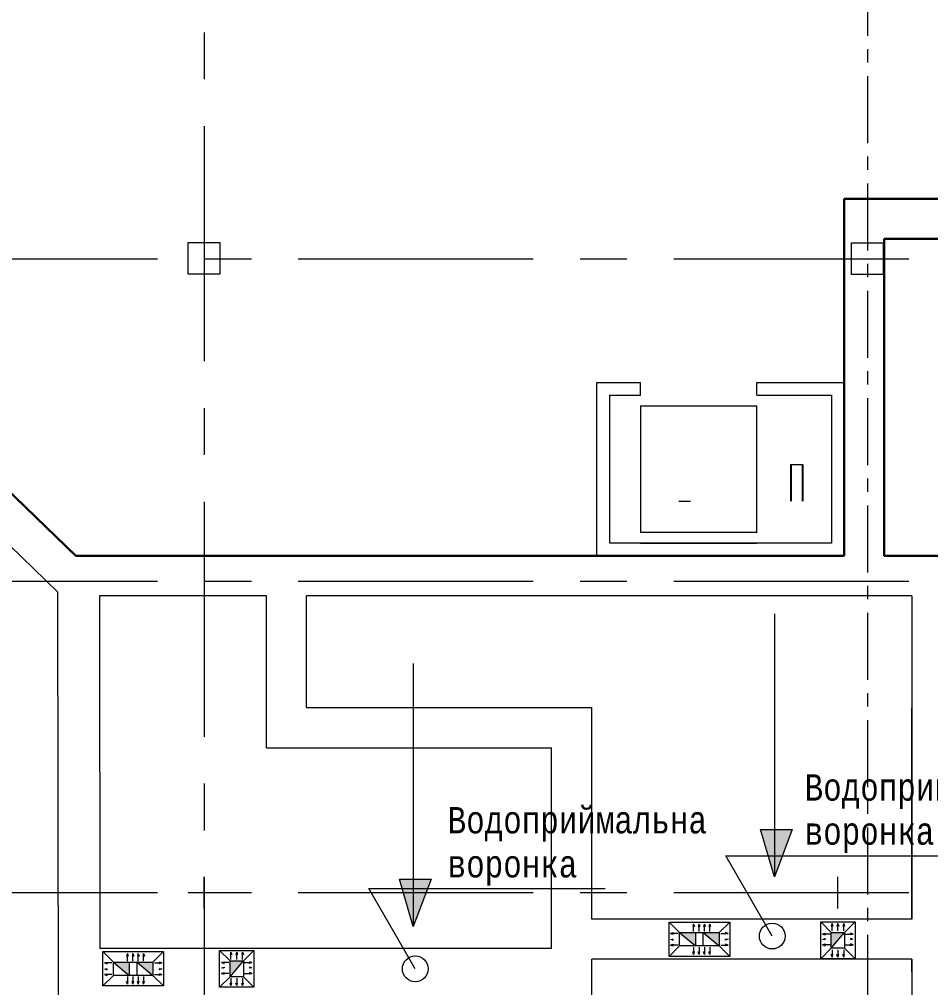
# Model space of a CAD drawing. Header units: millimetres. Extents: x -689206 to 4969298, y -1019800 to 703299.
# Drawn here: x 450532 to 459160, y -80608 to -71442 of the extents above; entities that cross this region are included whole.
import ezdxf

# ---------------------------------------------------------------- set-up
doc = ezdxf.new("R2010")
doc.units = ezdxf.units.MM
doc.linetypes.add('JIS_02_4.0', pattern=[5.5, 4, -1.5])
doc.linetypes.add('осеваяX2', pattern=[101.6, 63.5, -12.7, 12.7, -12.7])
doc.layers.add('кровля', color=211, linetype='Continuous')
doc.layers.add('четотам', color=7, linetype='Continuous')
for name, color, linetype, lineweight in [('РАЗМЕРЫ', 7, 'Continuous', 9), ('сваи', 7, 'JIS_02_4.0', 30), ('стены', 7, 'Continuous', 20)]:
    doc.layers.add(name, color=color, linetype=linetype, lineweight=lineweight)
doc.styles.add('Аннотативный', font='isocteur.ttf', dxfattribs={"width": 0.7, "height": 250})

msp = doc.modelspace()

# ---------------------------------------------------------------- hatches: boundary and pattern name
at = {"layer": 'кровля', "lineweight": 15}
h = msp.add_hatch(color=7, dxfattribs=at)
h.dxf.hatch_style = 1
h.paths.add_polyline_path([(456915.3, -80029.7), (456923.5, -80029.7), (456915.3, -80006)])
h.paths.add_polyline_path([(456907.2, -80029.7), (456915.3, -80029.7), (456915.3, -80006)])
h = msp.add_hatch(color=7, dxfattribs=at)
h.dxf.hatch_style = 1
h.paths.add_polyline_path([(456966.6, -80006), (456958.5, -80029.7), (456966.6, -80029.7)])
h.paths.add_polyline_path([(456966.6, -80006), (456966.6, -80029.7), (456974.7, -80029.7)])
h = msp.add_hatch(color=7, dxfattribs=at)
h.dxf.hatch_style = 1
h.paths.add_polyline_path([(457017.8, -80006), (457009.7, -80029.7), (457017.8, -80029.7)])
h.paths.add_polyline_path([(457017.8, -80006), (457017.8, -80029.7), (457026, -80029.7)])
h = msp.add_hatch(color=7, dxfattribs=at)
h.dxf.hatch_style = 1
h.paths.add_polyline_path([(457067.6, -80006), (457059.5, -80029.7), (457067.6, -80029.7)])
h.paths.add_polyline_path([(457067.6, -80006), (457067.6, -80029.7), (457075.8, -80029.7)])
at = {"layer": 'кровля', "lineweight": 15, "true_color": 0x000000}
h = msp.add_hatch(color=18, dxfattribs=at)
h.dxf.hatch_style = 1
h.paths.add_polyline_path([(458225.8, -80024.8), (458233.9, -80024.8), (458225.8, -80001.2)])
h.paths.add_polyline_path([(458217.6, -80024.8), (458225.8, -80024.8), (458225.8, -80001.2)])
h = msp.add_hatch(color=18, dxfattribs=at)
h.dxf.hatch_style = 1
h.paths.add_polyline_path([(458281.1, -80024.8), (458289.2, -80024.8), (458281.1, -80001.2)])
h.paths.add_polyline_path([(458272.9, -80024.8), (458281.1, -80024.8), (458281.1, -80001.2)])
h = msp.add_hatch(color=18, dxfattribs=at)
h.dxf.hatch_style = 1
h.paths.add_polyline_path([(458336.3, -80001.2), (458328.2, -80024.8), (458336.3, -80024.8)])
h.paths.add_polyline_path([(458336.3, -80001.2), (458336.3, -80024.8), (458344.5, -80024.8)])
at = {"layer": 'кровля', "lineweight": 15}
h = msp.add_hatch(color=7, dxfattribs=at)
h.dxf.hatch_style = 1
h.paths.add_polyline_path([(456698.1, -80094.7), (456721.7, -80102.9), (456721.7, -80094.7)])
h.paths.add_polyline_path([(456698.1, -80094.7), (456721.7, -80094.7), (456721.7, -80086.6)])
h = msp.add_hatch(color=7, dxfattribs=at)
h.dxf.hatch_style = 1
h.paths.add_polyline_path([(457218.3, -80094.7), (457218.3, -80102.9), (457241.9, -80094.7)])
h.paths.add_polyline_path([(457218.3, -80086.6), (457218.3, -80094.7), (457241.9, -80094.7)])
at = {"layer": 'кровля', "lineweight": 15, "true_color": 0x000000}
h = msp.add_hatch(color=18, dxfattribs=at)
h.dxf.hatch_style = 1
h.paths.add_polyline_path([(458137.1, -80100.5), (458160.7, -80108.7), (458160.7, -80100.5)])
h.paths.add_polyline_path([(458137.1, -80100.5), (458160.7, -80100.5), (458160.7, -80092.4)])
h = msp.add_hatch(color=18, dxfattribs=at)
h.dxf.hatch_style = 1
h.paths.add_polyline_path([(458401.4, -80100.5), (458401.4, -80108.7), (458425, -80100.5)])
h.paths.add_polyline_path([(458401.4, -80092.4), (458401.4, -80100.5), (458425, -80100.5)])
at = {"layer": 'кровля', "lineweight": 15}
h = msp.add_hatch(color=7, dxfattribs=at)
h.dxf.hatch_style = 1
h.paths.add_polyline_path([(456698.1, -80150), (456721.7, -80158.1), (456721.7, -80150)])
h.paths.add_polyline_path([(456698.1, -80150), (456721.7, -80150), (456721.7, -80141.9)])
h = msp.add_hatch(color=7, dxfattribs=at)
h.dxf.hatch_style = 1
h.paths.add_polyline_path([(456721.7, -80205.3), (456721.7, -80197.1), (456698.1, -80205.3)])
h.paths.add_polyline_path([(456721.7, -80213.4), (456721.7, -80205.3), (456698.1, -80205.3)])
h = msp.add_hatch(color=7, dxfattribs=at)
h.dxf.hatch_style = 1
h.paths.add_polyline_path([(457218.3, -80150), (457218.3, -80158.1), (457241.9, -80150)])
h.paths.add_polyline_path([(457218.3, -80141.9), (457218.3, -80150), (457241.9, -80150)])
h = msp.add_hatch(color=7, dxfattribs=at)
h.dxf.hatch_style = 1
h.paths.add_polyline_path([(457241.9, -80205.3), (457218.3, -80197.1), (457218.3, -80205.3)])
h.paths.add_polyline_path([(457241.9, -80205.3), (457218.3, -80205.3), (457218.3, -80213.4)])
at = {"layer": 'кровля', "lineweight": 15, "true_color": 0x000000}
h = msp.add_hatch(color=18, dxfattribs=at)
h.dxf.hatch_style = 1
h.paths.add_polyline_path([(458137.1, -80151.8), (458160.7, -80159.9), (458160.7, -80151.8)])
h.paths.add_polyline_path([(458137.1, -80151.8), (458160.7, -80151.8), (458160.7, -80143.7)])
h = msp.add_hatch(color=18, dxfattribs=at)
h.dxf.hatch_style = 1
h.paths.add_polyline_path([(458160.7, -80203), (458160.7, -80194.9), (458137.1, -80203)])
h.paths.add_polyline_path([(458160.7, -80211.2), (458160.7, -80203), (458137.1, -80203)])
h = msp.add_hatch(color=18, dxfattribs=at)
h.dxf.hatch_style = 1
h.paths.add_polyline_path([(458401.4, -80151.8), (458401.4, -80159.9), (458425, -80151.8)])
h.paths.add_polyline_path([(458401.4, -80143.7), (458401.4, -80151.8), (458425, -80151.8)])
h = msp.add_hatch(color=18, dxfattribs=at)
h.dxf.hatch_style = 1
h.paths.add_polyline_path([(458425, -80203), (458401.4, -80194.9), (458401.4, -80203)])
h.paths.add_polyline_path([(458425, -80203), (458401.4, -80203), (458401.4, -80211.2)])
at = {"layer": 'кровля', "lineweight": 15}
h = msp.add_hatch(color=7, dxfattribs=at)
h.dxf.hatch_style = 1
h.paths.add_polyline_path([(451555.3, -80309.7), (451563.5, -80309.7), (451555.3, -80286)])
h.paths.add_polyline_path([(451547.2, -80309.7), (451555.3, -80309.7), (451555.3, -80286)])
h = msp.add_hatch(color=7, dxfattribs=at)
h.dxf.hatch_style = 1
h.paths.add_polyline_path([(451606.6, -80286), (451598.5, -80309.7), (451606.6, -80309.7)])
h.paths.add_polyline_path([(451606.6, -80286), (451606.6, -80309.7), (451614.7, -80309.7)])
h = msp.add_hatch(color=7, dxfattribs=at)
h.dxf.hatch_style = 1
h.paths.add_polyline_path([(451657.8, -80286), (451649.7, -80309.7), (451657.8, -80309.7)])
h.paths.add_polyline_path([(451657.8, -80286), (451657.8, -80309.7), (451666, -80309.7)])
h = msp.add_hatch(color=7, dxfattribs=at)
h.dxf.hatch_style = 1
h.paths.add_polyline_path([(451707.6, -80286), (451699.5, -80309.7), (451707.6, -80309.7)])
h.paths.add_polyline_path([(451707.6, -80286), (451707.6, -80309.7), (451715.8, -80309.7)])
at = {"layer": 'кровля', "lineweight": 15, "true_color": 0x000000}
h = msp.add_hatch(color=18, dxfattribs=at)
h.dxf.hatch_style = 1
h.paths.add_polyline_path([(452534.7, -80294.8), (452542.9, -80294.8), (452534.7, -80271.2)])
h.paths.add_polyline_path([(452526.6, -80294.8), (452534.7, -80294.8), (452534.7, -80271.2)])
h = msp.add_hatch(color=18, dxfattribs=at)
h.dxf.hatch_style = 1
h.paths.add_polyline_path([(452590, -80294.8), (452598.1, -80294.8), (452590, -80271.2)])
h.paths.add_polyline_path([(452581.9, -80294.8), (452590, -80294.8), (452590, -80271.2)])
h = msp.add_hatch(color=18, dxfattribs=at)
h.dxf.hatch_style = 1
h.paths.add_polyline_path([(452645.3, -80271.2), (452637.1, -80294.8), (452645.3, -80294.8)])
h.paths.add_polyline_path([(452645.3, -80271.2), (452645.3, -80294.8), (452653.4, -80294.8)])
at = {"layer": 'кровля', "lineweight": 15}
h = msp.add_hatch(color=7, dxfattribs=at)
h.dxf.hatch_style = 1
h.paths.add_polyline_path([(456915.3, -80294), (456923.5, -80270.3), (456915.3, -80270.3)])
h.paths.add_polyline_path([(456915.3, -80294), (456915.3, -80270.3), (456907.2, -80270.3)])
h = msp.add_hatch(color=7, dxfattribs=at)
h.dxf.hatch_style = 1
h.paths.add_polyline_path([(456966.6, -80270.3), (456958.5, -80270.3), (456966.6, -80294)])
h.paths.add_polyline_path([(456974.7, -80270.3), (456966.6, -80270.3), (456966.6, -80294)])
h = msp.add_hatch(color=7, dxfattribs=at)
h.dxf.hatch_style = 1
h.paths.add_polyline_path([(457017.8, -80270.3), (457009.7, -80270.3), (457017.8, -80294)])
h.paths.add_polyline_path([(457026, -80270.3), (457017.8, -80270.3), (457017.8, -80294)])
h = msp.add_hatch(color=7, dxfattribs=at)
h.dxf.hatch_style = 1
h.paths.add_polyline_path([(457067.6, -80270.3), (457059.5, -80270.3), (457067.6, -80294)])
h.paths.add_polyline_path([(457075.8, -80270.3), (457067.6, -80270.3), (457067.6, -80294)])
h = msp.add_hatch(color=7, dxfattribs=at)
h.dxf.hatch_style = 1
h.paths.add_polyline_path([(451338.1, -80374.7), (451361.7, -80382.9), (451361.7, -80374.7)])
h.paths.add_polyline_path([(451338.1, -80374.7), (451361.7, -80374.7), (451361.7, -80366.6)])
h = msp.add_hatch(color=7, dxfattribs=at)
h.dxf.hatch_style = 1
h.paths.add_polyline_path([(451858.3, -80374.7), (451858.3, -80382.9), (451881.9, -80374.7)])
h.paths.add_polyline_path([(451858.3, -80366.6), (451858.3, -80374.7), (451881.9, -80374.7)])
at = {"layer": 'кровля', "lineweight": 15, "true_color": 0x000000}
h = msp.add_hatch(color=18, dxfattribs=at)
h.dxf.hatch_style = 1
h.paths.add_polyline_path([(452446, -80370.5), (452469.7, -80378.7), (452469.7, -80370.5)])
h.paths.add_polyline_path([(452446, -80370.5), (452469.7, -80370.5), (452469.7, -80362.4)])
h = msp.add_hatch(color=18, dxfattribs=at)
h.dxf.hatch_style = 1
h.paths.add_polyline_path([(452710.3, -80370.5), (452710.3, -80378.7), (452734, -80370.5)])
h.paths.add_polyline_path([(452710.3, -80362.4), (452710.3, -80370.5), (452734, -80370.5)])
h = msp.add_hatch(color=18, dxfattribs=at)
h.dxf.hatch_style = 1
h.paths.add_polyline_path([(458225.8, -80318.8), (458233.9, -80295.2), (458225.8, -80295.2)])
h.paths.add_polyline_path([(458225.8, -80318.8), (458225.8, -80295.2), (458217.6, -80295.2)])
h = msp.add_hatch(color=18, dxfattribs=at)
h.dxf.hatch_style = 1
h.paths.add_polyline_path([(458281.1, -80318.8), (458289.2, -80295.2), (458281.1, -80295.2)])
h.paths.add_polyline_path([(458281.1, -80318.8), (458281.1, -80295.2), (458272.9, -80295.2)])
h = msp.add_hatch(color=18, dxfattribs=at)
h.dxf.hatch_style = 1
h.paths.add_polyline_path([(458336.3, -80295.2), (458328.2, -80295.2), (458336.3, -80318.8)])
h.paths.add_polyline_path([(458344.5, -80295.2), (458336.3, -80295.2), (458336.3, -80318.8)])
at = {"layer": 'кровля', "lineweight": 15}
h = msp.add_hatch(color=7, dxfattribs=at)
h.dxf.hatch_style = 1
h.paths.add_polyline_path([(451338.1, -80430), (451361.7, -80438.1), (451361.7, -80430)])
h.paths.add_polyline_path([(451338.1, -80430), (451361.7, -80430), (451361.7, -80421.9)])
h = msp.add_hatch(color=7, dxfattribs=at)
h.dxf.hatch_style = 1
h.paths.add_polyline_path([(451858.3, -80430), (451858.3, -80438.1), (451881.9, -80430)])
h.paths.add_polyline_path([(451858.3, -80421.9), (451858.3, -80430), (451881.9, -80430)])
at = {"layer": 'кровля', "lineweight": 15, "true_color": 0x000000}
h = msp.add_hatch(color=18, dxfattribs=at)
h.dxf.hatch_style = 1
h.paths.add_polyline_path([(452446, -80421.8), (452469.7, -80429.9), (452469.7, -80421.8)])
h.paths.add_polyline_path([(452446, -80421.8), (452469.7, -80421.8), (452469.7, -80413.7)])
h = msp.add_hatch(color=18, dxfattribs=at)
h.dxf.hatch_style = 1
h.paths.add_polyline_path([(452469.7, -80473), (452469.7, -80464.9), (452446, -80473)])
h.paths.add_polyline_path([(452469.7, -80481.2), (452469.7, -80473), (452446, -80473)])
h = msp.add_hatch(color=18, dxfattribs=at)
h.dxf.hatch_style = 1
h.paths.add_polyline_path([(452710.3, -80421.8), (452710.3, -80429.9), (452734, -80421.8)])
h.paths.add_polyline_path([(452710.3, -80413.7), (452710.3, -80421.8), (452734, -80421.8)])
h = msp.add_hatch(color=18, dxfattribs=at)
h.dxf.hatch_style = 1
h.paths.add_polyline_path([(452734, -80473), (452710.3, -80464.9), (452710.3, -80473)])
h.paths.add_polyline_path([(452734, -80473), (452710.3, -80473), (452710.3, -80481.2)])
at = {"layer": 'кровля', "lineweight": 15}
h = msp.add_hatch(color=7, dxfattribs=at)
h.dxf.hatch_style = 1
h.paths.add_polyline_path([(451361.7, -80485.3), (451361.7, -80477.1), (451338.1, -80485.3)])
h.paths.add_polyline_path([(451361.7, -80493.4), (451361.7, -80485.3), (451338.1, -80485.3)])
h = msp.add_hatch(color=7, dxfattribs=at)
h.dxf.hatch_style = 1
h.paths.add_polyline_path([(451555.3, -80574), (451563.5, -80550.3), (451555.3, -80550.3)])
h.paths.add_polyline_path([(451555.3, -80574), (451555.3, -80550.3), (451547.2, -80550.3)])
h = msp.add_hatch(color=7, dxfattribs=at)
h.dxf.hatch_style = 1
h.paths.add_polyline_path([(451606.6, -80550.3), (451598.5, -80550.3), (451606.6, -80574)])
h.paths.add_polyline_path([(451614.7, -80550.3), (451606.6, -80550.3), (451606.6, -80574)])
h = msp.add_hatch(color=7, dxfattribs=at)
h.dxf.hatch_style = 1
h.paths.add_polyline_path([(451657.8, -80550.3), (451649.7, -80550.3), (451657.8, -80574)])
h.paths.add_polyline_path([(451666, -80550.3), (451657.8, -80550.3), (451657.8, -80574)])
h = msp.add_hatch(color=7, dxfattribs=at)
h.dxf.hatch_style = 1
h.paths.add_polyline_path([(451707.6, -80550.3), (451699.5, -80550.3), (451707.6, -80574)])
h.paths.add_polyline_path([(451715.8, -80550.3), (451707.6, -80550.3), (451707.6, -80574)])
h = msp.add_hatch(color=7, dxfattribs=at)
h.dxf.hatch_style = 1
h.paths.add_polyline_path([(451881.9, -80485.3), (451858.3, -80477.1), (451858.3, -80485.3)])
h.paths.add_polyline_path([(451881.9, -80485.3), (451858.3, -80485.3), (451858.3, -80493.4)])
at = {"layer": 'кровля', "lineweight": 15, "true_color": 0x000000}
h = msp.add_hatch(color=18, dxfattribs=at)
h.dxf.hatch_style = 1
h.paths.add_polyline_path([(452534.7, -80588.8), (452542.9, -80565.2), (452534.7, -80565.2)])
h.paths.add_polyline_path([(452534.7, -80588.8), (452534.7, -80565.2), (452526.6, -80565.2)])
h = msp.add_hatch(color=18, dxfattribs=at)
h.dxf.hatch_style = 1
h.paths.add_polyline_path([(452590, -80588.8), (452598.1, -80565.2), (452590, -80565.2)])
h.paths.add_polyline_path([(452590, -80588.8), (452590, -80565.2), (452581.9, -80565.2)])
h = msp.add_hatch(color=18, dxfattribs=at)
h.dxf.hatch_style = 1
h.paths.add_polyline_path([(452645.3, -80565.2), (452637.1, -80565.2), (452645.3, -80588.8)])
h.paths.add_polyline_path([(452653.4, -80565.2), (452645.3, -80565.2), (452645.3, -80588.8)])
at = {"layer": 'РАЗМЕРЫ', "lineweight": 20, "ltscale": 150}
h = msp.add_hatch(color=256, dxfattribs=at)
h.dxf.hatch_style = 1
h.paths.add_polyline_path([(457156.9, -80212.5), (457156.9, -80087.5), (457006.9, -80087.5)])
h.paths.add_polyline_path([(456933.1, -80212.5), (456933.1, -80087.5), (456783.1, -80087.5)])
h = msp.add_hatch(color=256, dxfattribs=at)
h.dxf.hatch_style = 1
h.paths.add_polyline_path([(458343.6, -80085), (458218.6, -80085), (458218.6, -80235)])
h = msp.add_hatch(color=256, dxfattribs=at)
h.dxf.hatch_style = 1
h.paths.add_polyline_path([(451796.9, -80492.5), (451796.9, -80367.5), (451646.9, -80367.5)])
h.paths.add_polyline_path([(451573.1, -80492.5), (451573.1, -80367.5), (451423.1, -80367.5)])
h = msp.add_hatch(color=256, dxfattribs=at)
h.dxf.hatch_style = 1
h.paths.add_polyline_path([(452652.5, -80355), (452527.5, -80355), (452527.5, -80505)])
at = {"layer": 'сваи', "linetype": 'ByBlock', "lineweight": 20, "ltscale": 35}
h = msp.add_hatch(color=256, dxfattribs=at)
h.dxf.hatch_style = 1
h.paths.add_polyline_path([(454260, -79580), (454130, -79580), (454156.3, -79671), (454260, -79671)])
h.paths.add_polyline_path([(454430, -79580), (454260, -79580), (454260, -79671), (454395.6, -79671)])
h.paths.add_polyline_path([(454260, -79707.8), (454166.9, -79707.8), (454260, -80030)])
h.paths.add_polyline_path([(454381.7, -79707.8), (454260, -79707.8), (454260, -80030)])
h.paths.add_polyline_path([(454395.6, -79671), (454260, -79671), (454260, -79707.8), (454381.7, -79707.8)])
h.paths.add_polyline_path([(454260, -79671), (454156.3, -79671), (454166.9, -79707.8), (454260, -79707.8)])
h.paths.add_polyline_path([(457680, -79361), (457622.5, -79361), (457680, -79560)])
h.paths.add_polyline_path([(457755.2, -79361), (457680, -79361), (457680, -79560)])
h.paths.add_polyline_path([(457680, -79110), (457550, -79110), (457622.5, -79361), (457680, -79361)])
h.paths.add_polyline_path([(457850, -79110), (457680, -79110), (457680, -79361), (457755.2, -79361)])
h.paths.add_polyline_path([(457700, -81070), (457530, -81520), (457700, -81520)])
h.paths.add_polyline_path([(457700, -81070), (457700, -81520), (457830, -81520)])
h.paths.add_polyline_path([(454200, -81150), (454200, -81600), (454330, -81600)])
h.paths.add_polyline_path([(454200, -81150), (454030, -81600), (454200, -81600)])
h.paths.add_polyline_path([(447991.2, -83867.1), (447908.7, -83918.4), (448080, -84010)])
h.paths.add_polyline_path([(448076.2, -83814.2), (447991.2, -83867.1), (448080, -84010)])
h.paths.add_polyline_path([(448610, -84960), (448607.4, -85155.8), (448694.1, -85105.7)])
h.paths.add_polyline_path([(448610, -84960), (448694.1, -85105.7), (448778.3, -85057.1)])
h.paths.add_polyline_path([(465210, -81280), (465040, -81730), (465210, -81730)])
h.paths.add_polyline_path([(465210, -81280), (465210, -81730), (465340, -81730)])
h.paths.add_polyline_path([(465360, -79509.8), (465190, -79509.8), (465190, -79661), (465302.9, -79661)])
h.paths.add_polyline_path([(465190, -79509.8), (465060, -79509.8), (465103.7, -79661), (465190, -79661)])
h.paths.add_polyline_path([(465285.2, -79707.8), (465190, -79707.8), (465190, -79959.8)])
h.paths.add_polyline_path([(465190, -79707.8), (465117.2, -79707.8), (465190, -79959.8)])
h.paths.add_polyline_path([(465302.9, -79661), (465190, -79661), (465190, -79707.8), (465285.2, -79707.8)])
h.paths.add_polyline_path([(465190, -79661), (465103.7, -79661), (465117.2, -79707.8), (465190, -79707.8)])
h.paths.add_polyline_path([(470033.7, -84860), (469912.9, -84977.2), (469980.6, -85046.9)])
h.paths.add_polyline_path([(470033.7, -84860), (469843.2, -84905.3), (469912.9, -84977.2)])
h.paths.add_polyline_path([(470766.9, -83936), (470683.7, -83880.2), (470590, -84020)])
h.paths.add_polyline_path([(470683.7, -83880.2), (470603, -83826.1), (470590, -84020)])

# ---------------------------------------------------------------- linework, layer by layer
at = {"layer": 'кровля', "color": 7, "lineweight": 15}
for p, q in [((456783.1, -80087.5), (456683.1, -79987.5)), ((456915.3, -80006), (456907.2, -80029.7)), ((456915.3, -80076), (456915.3, -80006)), ((456915.3, -80006), (456923.5, -80029.7)), ((456966.6, -80006), (456958.5, -80029.7)), ((456966.6, -80076), (456966.6, -80006)), ((456966.6, -80006), (456974.7, -80029.7)), ((457017.8, -80006), (457009.7, -80029.7)), ((457017.8, -80076), (457017.8, -80006)), ((457017.8, -80006), (457026, -80029.7)), ((457067.6, -80006), (457059.5, -80029.7)), ((457067.6, -80076), (457067.6, -80006)), ((457067.6, -80006), (457075.8, -80029.7)), ((457156.9, -80087.5), (457256.9, -79987.5)), ((456698.1, -80094.7), (456721.7, -80086.6)), ((456768.1, -80094.7), (456698.1, -80094.7)), ((456698.1, -80094.7), (456721.7, -80102.9)), ((456721.7, -80086.6), (456721.7, -80094.7)), ((456721.7, -80102.9), (456721.7, -80094.7)), ((456907.2, -80029.7), (456915.3, -80029.7)), ((456923.5, -80029.7), (456915.3, -80029.7)), ((456958.5, -80029.7), (456966.6, -80029.7)), ((456974.7, -80029.7), (456966.6, -80029.7)), ((457009.7, -80029.7), (457017.8, -80029.7)), ((457026, -80029.7), (457017.8, -80029.7)), ((457059.5, -80029.7), (457067.6, -80029.7)), ((457075.8, -80029.7), (457067.6, -80029.7)), ((457171.9, -80094.7), (457241.9, -80094.7)), ((457241.9, -80094.7), (457218.3, -80086.6)), ((457218.3, -80086.6), (457218.3, -80094.7)), ((457241.9, -80094.7), (457218.3, -80102.9)), ((457218.3, -80102.9), (457218.3, -80094.7)), ((456698.1, -80150), (456721.7, -80158.1)), ((456698.1, -80205.3), (456721.7, -80197.1)), ((456721.7, -80158.1), (456721.7, -80150)), ((456721.7, -80197.1), (456721.7, -80205.3)), ((457241.9, -80150), (457218.3, -80158.1)), ((457218.3, -80158.1), (457218.3, -80150)), ((457241.9, -80205.3), (457218.3, -80197.1)), ((457218.3, -80197.1), (457218.3, -80205.3)), ((451423.1, -80367.5), (451323.1, -80267.5)), ((451555.3, -80286), (451547.2, -80309.7)), ((451555.3, -80356), (451555.3, -80286)), ((451555.3, -80286), (451563.5, -80309.7)), ((451606.6, -80286), (451598.5, -80309.7)), ((451606.6, -80356), (451606.6, -80286)), ((451606.6, -80286), (451614.7, -80309.7)), ((451657.8, -80286), (451649.7, -80309.7)), ((451657.8, -80356), (451657.8, -80286)), ((451657.8, -80286), (451666, -80309.7)), ((451707.6, -80286), (451699.5, -80309.7)), ((451707.6, -80356), (451707.6, -80286)), ((451707.6, -80286), (451715.8, -80309.7)), ((451796.9, -80367.5), (451896.9, -80267.5)), ((456783.1, -80212.5), (456683.1, -80312.5)), ((456768.1, -80205.3), (456698.1, -80205.3)), ((456698.1, -80205.3), (456721.7, -80213.4)), ((456721.7, -80213.4), (456721.7, -80205.3)), ((456915.3, -80294), (456907.2, -80270.3)), ((456907.2, -80270.3), (456915.3, -80270.3)), ((456915.3, -80224), (456915.3, -80294)), ((456915.3, -80294), (456923.5, -80270.3)), ((456923.5, -80270.3), (456915.3, -80270.3)), ((456966.6, -80294), (456958.5, -80270.3)), ((456958.5, -80270.3), (456966.6, -80270.3)), ((456966.6, -80224), (456966.6, -80294)), ((456966.6, -80294), (456974.7, -80270.3)), ((456974.7, -80270.3), (456966.6, -80270.3)), ((457017.8, -80294), (457009.7, -80270.3)), ((457009.7, -80270.3), (457017.8, -80270.3)), ((457017.8, -80224), (457017.8, -80294)), ((457017.8, -80294), (457026, -80270.3)), ((457026, -80270.3), (457017.8, -80270.3)), ((457067.6, -80294), (457059.5, -80270.3)), ((457059.5, -80270.3), (457067.6, -80270.3)), ((457067.6, -80224), (457067.6, -80294)), ((457067.6, -80294), (457075.8, -80270.3)), ((457075.8, -80270.3), (457067.6, -80270.3)), ((457156.9, -80212.5), (457256.9, -80312.5)), ((457171.9, -80205.3), (457241.9, -80205.3)), ((457241.9, -80205.3), (457218.3, -80213.4)), ((457218.3, -80213.4), (457218.3, -80205.3)), ((451338.1, -80374.7), (451361.7, -80366.6)), ((451408.1, -80374.7), (451338.1, -80374.7)), ((451338.1, -80374.7), (451361.7, -80382.9)), ((451361.7, -80366.6), (451361.7, -80374.7)), ((451361.7, -80382.9), (451361.7, -80374.7)), ((451547.2, -80309.7), (451555.3, -80309.7)), ((451563.5, -80309.7), (451555.3, -80309.7)), ((451598.5, -80309.7), (451606.6, -80309.7)), ((451614.7, -80309.7), (451606.6, -80309.7)), ((451649.7, -80309.7), (451657.8, -80309.7)), ((451666, -80309.7), (451657.8, -80309.7)), ((451699.5, -80309.7), (451707.6, -80309.7)), ((451715.8, -80309.7), (451707.6, -80309.7)), ((451811.9, -80374.7), (451881.9, -80374.7)), ((451881.9, -80374.7), (451858.3, -80366.6)), ((451858.3, -80366.6), (451858.3, -80374.7)), ((451881.9, -80374.7), (451858.3, -80382.9)), ((451858.3, -80382.9), (451858.3, -80374.7)), ((451338.1, -80430), (451361.7, -80438.1)), ((451361.7, -80438.1), (451361.7, -80430)), ((451881.9, -80430), (451858.3, -80438.1)), ((451858.3, -80438.1), (451858.3, -80430)), ((451423.1, -80492.5), (451323.1, -80592.5)), ((451338.1, -80485.3), (451361.7, -80477.1)), ((451408.1, -80485.3), (451338.1, -80485.3)), ((451338.1, -80485.3), (451361.7, -80493.4)), ((451361.7, -80477.1), (451361.7, -80485.3)), ((451361.7, -80493.4), (451361.7, -80485.3)), ((451555.3, -80574), (451547.2, -80550.3)), ((451547.2, -80550.3), (451555.3, -80550.3)), ((451555.3, -80504), (451555.3, -80574)), ((451555.3, -80574), (451563.5, -80550.3)), ((451563.5, -80550.3), (451555.3, -80550.3)), ((451606.6, -80574), (451598.5, -80550.3)), ((451598.5, -80550.3), (451606.6, -80550.3)), ((451606.6, -80504), (451606.6, -80574)), ((451606.6, -80574), (451614.7, -80550.3)), ((451614.7, -80550.3), (451606.6, -80550.3)), ((451657.8, -80574), (451649.7, -80550.3)), ((451649.7, -80550.3), (451657.8, -80550.3)), ((451657.8, -80504), (451657.8, -80574)), ((451657.8, -80574), (451666, -80550.3)), ((451666, -80550.3), (451657.8, -80550.3)), ((451707.6, -80574), (451699.5, -80550.3)), ((451699.5, -80550.3), (451707.6, -80550.3)), ((451707.6, -80504), (451707.6, -80574)), ((451707.6, -80574), (451715.8, -80550.3)), ((451715.8, -80550.3), (451707.6, -80550.3)), ((451796.9, -80492.5), (451896.9, -80592.5)), ((451811.9, -80485.3), (451881.9, -80485.3)), ((451881.9, -80485.3), (451858.3, -80477.1)), ((451858.3, -80477.1), (451858.3, -80485.3)), ((451881.9, -80485.3), (451858.3, -80493.4)), ((451858.3, -80493.4), (451858.3, -80485.3))]:
    msp.add_line(p, q, dxfattribs=at)
at = {"layer": 'кровля', "color": 18, "lineweight": 15, "true_color": 0x000000}
for p, q in [((458218.6, -80085), (458118.6, -79985)), ((458225.8, -80001.2), (458217.6, -80024.8)), ((458225.8, -80071.2), (458225.8, -80001.2)), ((458225.8, -80001.2), (458233.9, -80024.8)), ((458281.1, -80001.2), (458272.9, -80024.8)), ((458281.1, -80071.2), (458281.1, -80001.2)), ((458281.1, -80001.2), (458289.2, -80024.8)), ((458336.3, -80001.2), (458328.2, -80024.8)), ((458336.3, -80071.2), (458336.3, -80001.2)), ((458336.3, -80001.2), (458344.5, -80024.8)), ((458343.6, -80085), (458443.6, -79985)), ((458137.1, -80100.5), (458160.7, -80092.4)), ((458207.1, -80100.5), (458137.1, -80100.5)), ((458137.1, -80100.5), (458160.7, -80108.7)), ((458160.7, -80092.4), (458160.7, -80100.5)), ((458160.7, -80108.7), (458160.7, -80100.5)), ((458217.6, -80024.8), (458225.8, -80024.8)), ((458233.9, -80024.8), (458225.8, -80024.8)), ((458272.9, -80024.8), (458281.1, -80024.8)), ((458289.2, -80024.8), (458281.1, -80024.8)), ((458328.2, -80024.8), (458336.3, -80024.8)), ((458344.5, -80024.8), (458336.3, -80024.8)), ((458355, -80100.5), (458425, -80100.5)), ((458425, -80100.5), (458401.4, -80092.4)), ((458401.4, -80092.4), (458401.4, -80100.5)), ((458425, -80100.5), (458401.4, -80108.7)), ((458401.4, -80108.7), (458401.4, -80100.5)), ((458137.1, -80151.8), (458160.7, -80143.7)), ((458137.1, -80203), (458160.7, -80194.9)), ((458160.7, -80143.7), (458160.7, -80151.8)), ((458160.7, -80194.9), (458160.7, -80203)), ((458425, -80151.8), (458401.4, -80143.7)), ((458401.4, -80143.7), (458401.4, -80151.8)), ((458425, -80203), (458401.4, -80194.9)), ((458401.4, -80194.9), (458401.4, -80203)), ((452527.5, -80355), (452427.5, -80255)), ((452534.7, -80271.2), (452526.6, -80294.8)), ((452534.7, -80341.2), (452534.7, -80271.2)), ((452534.7, -80271.2), (452542.9, -80294.8)), ((452590, -80271.2), (452581.9, -80294.8)), ((452590, -80341.2), (452590, -80271.2)), ((452590, -80271.2), (452598.1, -80294.8)), ((452645.3, -80271.2), (452637.1, -80294.8)), ((452645.3, -80341.2), (452645.3, -80271.2)), ((452645.3, -80271.2), (452653.4, -80294.8)), ((452652.5, -80355), (452752.5, -80255)), ((458218.6, -80235), (458118.6, -80335)), ((458207.1, -80203), (458137.1, -80203)), ((458137.1, -80203), (458160.7, -80211.2)), ((458160.7, -80211.2), (458160.7, -80203)), ((458225.8, -80248.8), (458225.8, -80318.8)), ((458281.1, -80248.8), (458281.1, -80318.8)), ((458336.3, -80248.8), (458336.3, -80318.8)), ((458343.6, -80235), (458443.6, -80335)), ((458355, -80203), (458425, -80203)), ((458425, -80203), (458401.4, -80211.2)), ((458401.4, -80211.2), (458401.4, -80203)), ((452446, -80370.5), (452469.7, -80362.4)), ((452516, -80370.5), (452446, -80370.5)), ((452446, -80370.5), (452469.7, -80378.7)), ((452469.7, -80362.4), (452469.7, -80370.5)), ((452469.7, -80378.7), (452469.7, -80370.5)), ((452526.6, -80294.8), (452534.7, -80294.8)), ((452542.9, -80294.8), (452534.7, -80294.8)), ((452581.9, -80294.8), (452590, -80294.8)), ((452598.1, -80294.8), (452590, -80294.8)), ((452637.1, -80294.8), (452645.3, -80294.8)), ((452653.4, -80294.8), (452645.3, -80294.8)), ((452664, -80370.5), (452734, -80370.5)), ((452734, -80370.5), (452710.3, -80362.4)), ((452710.3, -80362.4), (452710.3, -80370.5)), ((452734, -80370.5), (452710.3, -80378.7)), ((452710.3, -80378.7), (452710.3, -80370.5)), ((458225.8, -80318.8), (458217.6, -80295.2)), ((458217.6, -80295.2), (458225.8, -80295.2)), ((458225.8, -80318.8), (458233.9, -80295.2)), ((458233.9, -80295.2), (458225.8, -80295.2)), ((458281.1, -80318.8), (458272.9, -80295.2)), ((458272.9, -80295.2), (458281.1, -80295.2)), ((458281.1, -80318.8), (458289.2, -80295.2)), ((458289.2, -80295.2), (458281.1, -80295.2)), ((458336.3, -80318.8), (458328.2, -80295.2)), ((458328.2, -80295.2), (458336.3, -80295.2)), ((458336.3, -80318.8), (458344.5, -80295.2)), ((458344.5, -80295.2), (458336.3, -80295.2)), ((452446, -80421.8), (452469.7, -80413.7)), ((452446, -80473), (452469.7, -80464.9)), ((452516, -80473), (452446, -80473)), ((452446, -80473), (452469.7, -80481.2)), ((452469.7, -80413.7), (452469.7, -80421.8)), ((452469.7, -80464.9), (452469.7, -80473)), ((452469.7, -80481.2), (452469.7, -80473)), ((452664, -80473), (452734, -80473)), ((452734, -80421.8), (452710.3, -80413.7)), ((452710.3, -80413.7), (452710.3, -80421.8)), ((452734, -80473), (452710.3, -80464.9)), ((452710.3, -80464.9), (452710.3, -80473)), ((452734, -80473), (452710.3, -80481.2)), ((452710.3, -80481.2), (452710.3, -80473)), ((452527.5, -80505), (452427.5, -80605)), ((452534.7, -80588.8), (452526.6, -80565.2)), ((452526.6, -80565.2), (452534.7, -80565.2)), ((452534.7, -80518.8), (452534.7, -80588.8)), ((452534.7, -80588.8), (452542.9, -80565.2)), ((452542.9, -80565.2), (452534.7, -80565.2)), ((452590, -80588.8), (452581.9, -80565.2)), ((452581.9, -80565.2), (452590, -80565.2)), ((452590, -80518.8), (452590, -80588.8)), ((452590, -80588.8), (452598.1, -80565.2)), ((452598.1, -80565.2), (452590, -80565.2)), ((452645.3, -80588.8), (452637.1, -80565.2)), ((452637.1, -80565.2), (452645.3, -80565.2)), ((452645.3, -80518.8), (452645.3, -80588.8)), ((452645.3, -80588.8), (452653.4, -80565.2)), ((452653.4, -80565.2), (452645.3, -80565.2)), ((452652.5, -80505), (452752.5, -80605))]:
    msp.add_line(p, q, dxfattribs=at)
at = {"layer": 'кровля', "color": 7, "lineweight": 15}
for points in [[(457256.9, -79987.5), (457256.9, -80312.5), (456683.1, -80312.5), (456683.1, -79987.5)], [(457156.9, -80087.5), (457156.9, -80212.5), (456783.1, -80212.5), (456783.1, -80087.5)], [(451896.9, -80267.5), (451896.9, -80592.5), (451323.1, -80592.5), (451323.1, -80267.5)], [(451796.9, -80367.5), (451796.9, -80492.5), (451423.1, -80492.5), (451423.1, -80367.5)]]:
    msp.add_lwpolyline(points, close=True, dxfattribs=at)
at = {"layer": 'кровля', "color": 18, "lineweight": 15, "true_color": 0x000000}
for points in [[(458118.6, -79985), (458443.6, -79985), (458443.6, -80335), (458118.6, -80335)], [(458218.6, -80085), (458343.6, -80085), (458343.6, -80235), (458218.6, -80235)], [(452427.5, -80255), (452752.5, -80255), (452752.5, -80605), (452427.5, -80605)], [(452527.5, -80355), (452652.5, -80355), (452652.5, -80505), (452527.5, -80505)]]:
    msp.add_lwpolyline(points, close=True, dxfattribs=at)
at = {"layer": 'РАЗМЕРЫ', "linetype": 'ByBlock', "lineweight": 30}
for p, q in [((464420.8, -73139.8), (458340.8, -73139.8)), ((458340.8, -76519.8), (458340.8, -73139.8)), ((458340.8, -73139.8), (464420.8, -73139.8)), ((458720.8, -76519.8), (458720.8, -73519.8)), ((464040.8, -73519.8), (458720.8, -73519.8)), ((450031.1, -75521), (451065.1, -76519.8)), ((451065.1, -76519.8), (457659.6, -76519.8)), ((457659.6, -76519.8), (458104.1, -76519.8)), ((458104.1, -76519.8), (458340.8, -76519.8)), ((458720.8, -76519.8), (464040.8, -76519.8))]:
    msp.add_line(p, q, dxfattribs=at)
at = {"layer": 'РАЗМЕРЫ'}
for p, q in [((456000.8, -74879.8), (456414, -74879.8)), ((456414, -74999.8), (456414, -74879.8)), ((457514, -74879.8), (458340.8, -74879.8)), ((457514, -74999.8), (457514, -74879.8)), ((456120.8, -76399.8), (456120.8, -74999.8)), ((456120.8, -74999.8), (456414, -74999.8)), ((457514, -74999.8), (458220.8, -74999.8)), ((458220.8, -74999.8), (458220.8, -76399.8)), ((456414, -75099.6), (456414, -76299.8)), ((456414, -75099.6), (457514, -75099.6)), ((457514, -76299.8), (457514, -75099.6)), ((457836.8, -75657.2), (457946.8, -75657.2)), ((456775.5, -76003.4), (456885.5, -76003.4)), ((457514, -76299.8), (456414, -76299.8)), ((458220.8, -76399.8), (456120.8, -76399.8)), ((456414, -76399.8), (457514, -76399.8))]:
    msp.add_line(p, q, dxfattribs=at)
at = {"layer": 'РАЗМЕРЫ', "linetype": 'ByBlock', "lineweight": 20}
for p, q in [((456000.8, -76519.8), (456000.8, -74879.8)), ((449654.9, -75665.6), (450894.4, -76862.7)), ((452871.1, -76899.8), (451291.1, -76899.8)), ((452871.1, -78337.3), (452871.1, -76899.8)), ((458981.1, -76899.8), (453251.1, -76899.8)), ((453251.1, -77957.3), (453251.1, -76899.8)), ((453251.1, -77957.3), (455951.1, -77957.3)), ((452871.1, -78337.3), (455571.1, -78337.3)), ((455571.1, -80237.6), (451294.3, -80237.6))]:
    msp.add_line(p, q, dxfattribs=at)
at = {"layer": 'РАЗМЕРЫ', "lineweight": 20, "ltscale": 150}
for p, q in [((457660, -80120), (457221.8, -79361)), ((457221.8, -79361), (459458.9, -79361)), ((454280, -80430), (453841.8, -79671)), ((453841.8, -79671), (456078.9, -79671))]:
    msp.add_line(p, q, dxfattribs=at)
for centre in [(457660, -80120), (454280, -80430)]:
    msp.add_circle(centre, 122, dxfattribs=at)
at = {"layer": 'сваи', "linetype": 'ByBlock', "lineweight": 20, "ltscale": 35}
for p, q in [((457680, -77070), (457680, -79560)), ((454260, -77540), (454260, -80030)), ((457680, -79560), (457550, -79110)), ((457550, -79110), (457680, -79110)), ((457680, -79110), (457850, -79110)), ((457850, -79110), (457680, -79560)), ((454260, -80030), (454130, -79580)), ((454130, -79580), (454260, -79580)), ((454260, -79580), (454430, -79580)), ((454430, -79580), (454260, -80030)), ((458981.1, -79959.8), (455951.1, -79959.8)), ((458981.1, -80339.8), (455951.1, -80339.7))]:
    msp.add_line(p, q, dxfattribs=at)
at = {"layer": 'стены', "linetype": 'осеваяX2', "lineweight": 18, "ltscale": 35}
for p, q in [((452281.1, -47562.3), (452281.1, -92651.7)), ((428281.1, -73707.8), (494281.1, -73707.8)), ((428281.1, -76759.8), (494281.1, -76759.8)), ((428281.1, -79707.8), (494281.1, -79707.8))]:
    msp.add_line(p, q, dxfattribs=at)
at = {"layer": 'стены', "linetype": 'осеваяX2', "lineweight": 18, "ltscale": 10}
msp.add_line((458560.6, -55723.1), (458560.6, -92667), dxfattribs=at)
at = {"layer": 'стены', "lineweight": 25}
for p, q in [((457836.8, -75657.2), (457836.8, -76003.4)), ((457946.8, -75657.2), (457946.8, -76003.4))]:
    msp.add_line(p, q, dxfattribs=at)
at = {"layer": 'стены', "lineweight": 30}
msp.add_line((450989.8, -76447), (451065.1, -76519.8), dxfattribs=at)
at = {"layer": 'стены', "lineweight": 20}
for p, q in [((450894.4, -76862.7), (450901.1, -84009.8)), ((451291.1, -76899.8), (451294.3, -80237.6)), ((458981.1, -76899.8), (458981.1, -79959.8)), ((455951.1, -79959.8), (455951.1, -77957.3)), ((458981.1, -79959.8), (458981.1, -77959.8)), ((455571.1, -80237.6), (455571.1, -78337.3)), ((455951.1, -84009.8), (455951.1, -80339.7)), ((458981.1, -80459.8), (458981.1, -80339.8)), ((458981.1, -80339.8), (458981.1, -84009.8))]:
    msp.add_line(p, q, dxfattribs=at)
at = {"layer": 'стены'}
for p, q in [((452281.1, -79857.8), (452281.1, -79557.8)), ((458281.1, -79857.8), (458281.1, -79557.8)), ((452131.1, -79707.8), (452431.1, -79707.8)), ((458131.1, -79707.8), (458431.1, -79707.8))]:
    msp.add_line(p, q, dxfattribs=at)
for points in [[(452131.1, -73555.8), (452431.1, -73555.8), (452431.1, -73855.8), (452131.1, -73855.8)], [(458410.6, -73557.8), (458710.6, -73557.8), (458710.6, -73857.8), (458410.6, -73857.8)]]:
    msp.add_lwpolyline(points, close=True, dxfattribs=at)
at = {"layer": 'четотам', "color": 7, "lineweight": 15}
for points in [[(456783.1, -80087.5), (456933.1, -80087.5), (456933.1, -80212.5), (456783.1, -80212.5), (456783.1, -80087.5), (456933.1, -80212.5)], [(457006.9, -80087.5), (457156.9, -80087.5), (457156.9, -80212.5), (457006.9, -80212.5), (457006.9, -80087.5), (457156.9, -80212.5)], [(451423.1, -80367.5), (451573.1, -80367.5), (451573.1, -80492.5), (451423.1, -80492.5), (451423.1, -80367.5), (451573.1, -80492.5)], [(451646.9, -80367.5), (451796.9, -80367.5), (451796.9, -80492.5), (451646.9, -80492.5), (451646.9, -80367.5), (451796.9, -80492.5)]]:
    msp.add_lwpolyline(points, dxfattribs=at)
at = {"layer": 'четотам', "color": 18, "lineweight": 15, "true_color": 0x000000}
for points in [[(458218.6, -80235), (458218.6, -80085), (458343.6, -80085), (458343.6, -80235), (458218.6, -80235), (458343.6, -80085)], [(458218.6, -80235), (458218.6, -80085), (458343.6, -80085), (458343.6, -80235), (458218.6, -80235), (458343.6, -80085)], [(452527.5, -80505), (452527.5, -80355), (452652.5, -80355), (452652.5, -80505), (452527.5, -80505), (452652.5, -80355)], [(452527.5, -80505), (452527.5, -80355), (452652.5, -80355), (452652.5, -80505), (452527.5, -80505), (452652.5, -80355)]]:
    msp.add_lwpolyline(points, dxfattribs=at)

# ---------------------------------------------------------------- texts
at = {"layer": 'РАЗМЕРЫ', "lineweight": 20, "ltscale": 150, "char_height": 250, "width": 850, "attachment_point": 1, "style": 'Аннотативный'}
for insert in [(457966.9, -78588.1), (454586.9, -78898.1)]:
    msp.add_mtext('Водоприймальна воронка', dxfattribs=dict(at, insert=insert))

doc.saveas('drawing.dxf')
